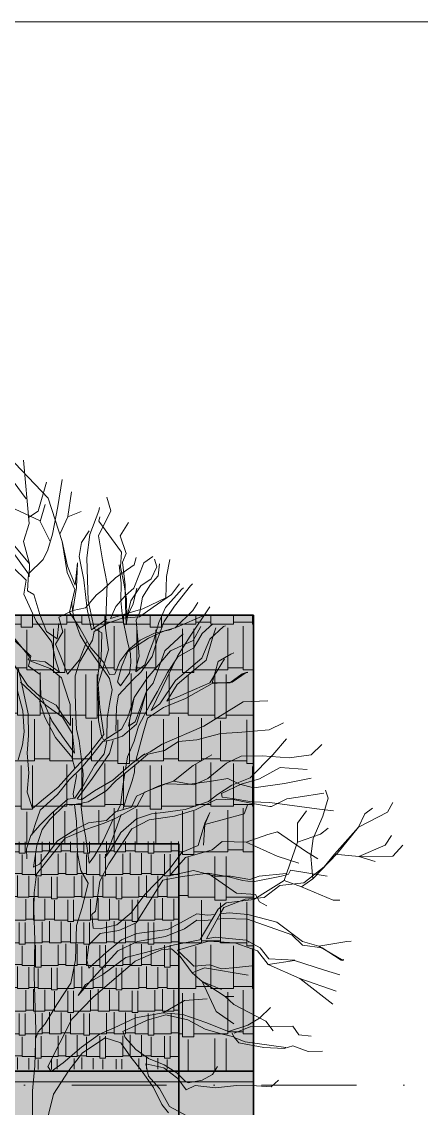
# Model space of a CAD drawing. Header units: millimetres. Extents: x -2481 to 45049, y -11067 to 11055.
# Drawn here: x 13361 to 13628, y 5189 to 5916 of the extents above; entities that cross this region are included whole.
import ezdxf

# ---------------------------------------------------------------- set-up
doc = ezdxf.new("R2010")
doc.units = ezdxf.units.MM
doc.linetypes.add('DASHDOT', pattern=[25.4, 12.7, -6.35, 0, -6.35])
for name, color, linetype, lineweight in [('A-ELEWACJA CIENKA', 11, 'Continuous', 13), ('A-osie', 7, 'DASHDOT', 5), ('A-p.widokowa', 6, 'Continuous', 15), ('A-RYS ELEWACJI', 30, 'Continuous', 35), ('B-materiały', 9, 'Continuous', 0)]:
    doc.layers.add(name, color=color, linetype=linetype, lineweight=lineweight)
doc.layers.add('bowe drewno', color=7, linetype='Continuous', true_color=0x51432a)

# ---------------------------------------------------------------- blocks, each defined once
blk = doc.blocks.new('A$C2EBD462E')
at = {"layer": 'B-materiały'}
for p, q in [((-80.3, 908.3), (-42.3, 948.3)), ((-62.3, 883.9), (-56.8, 944.5)), ((-89.6, 900.2), (-93.9, 926.1)), ((-70.8, 895.9), (-78.9, 923.4)), ((-59.5, 907.5), (-46.8, 924.5)), ((-136.5, 909.2), (-140.3, 896.1)), ((-99.1, 890.7), (-102.9, 914.4)), ((-93.8, 866.9), (-80.3, 908.3)), ((-140.3, 896.1), (-128.5, 872.2)), ((-129, 896.1), (-129.5, 899.2)), ((-120.2, 873.5), (-129, 896.1)), ((-99.1, 890.2), (-112.1, 895.4)), ((-84.5, 873.8), (-89.6, 900.2)), ((-72.8, 885.8), (-77.5, 902.3)), ((-72.8, 886.4), (-48.9, 897.7)), ((-61.6, 889.6), (-70.8, 895.9)), ((-149.2, 872.2), (-157.3, 885)), ((-150.5, 856.5), (-129, 886.1)), ((-129, 886.1), (-130, 890.2)), ((-91.9, 874.3), (-99.1, 890.2)), ((-82.1, 867.3), (-72.8, 885.8)), ((-56.8, 866.6), (-62.3, 883.9)), ((-117.4, 851.2), (-120.2, 873.5)), ((-112.2, 865.9), (-119.7, 876.9)), ((-80.2, 858.9), (-84.5, 873.8)), ((-154.9, 855.3), (-149.2, 872.2)), ((-128.5, 872.2), (-132.4, 849.2)), ((-110.2, 852.5), (-112.2, 865.9)), ((-93.8, 866.9), (-98.9, 843.3)), ((-98.6, 837.2), (-93.8, 866.9)), ((-62.5, 845.3), (-56.8, 866.6)), ((-172.1, 846.5), (-180.6, 852.5)), ((-151.4, 847), (-154.9, 855.3)), ((-149.6, 842.6), (-150.5, 856.5)), ((-114.6, 830.1), (-110.2, 852.5)), ((-75.5, 849.5), (-80.2, 858.9)), ((-62.5, 845.3), (-48.4, 862.4)), ((-61.7, 835.9), (-45.5, 858.5)), ((-196.9, 849.6), (-193.7, 833.2)), ((-185.7, 833.9), (-187, 845.3)), ((-182.3, 850), (-184.4, 842.5)), ((-184.4, 842.5), (-178.9, 831.2)), ((-162.5, 822.2), (-172.1, 846.5)), ((-162.8, 844.4), (-164.6, 851.4)), ((-144.9, 832.1), (-162.8, 844.4)), ((-154.2, 825.2), (-151.4, 847)), ((-153.1, 825.2), (-149.6, 842.6)), ((-148.5, 844.3), (-150.3, 826.9)), ((-132.4, 849.2), (-136.9, 826.2)), ((-118, 830), (-117.4, 851.2)), ((-106.4, 825.1), (-108.4, 846.3)), ((-108.4, 846.3), (-107.4, 822.9)), ((-98.9, 843.3), (-106.4, 825.1)), ((-61.7, 835.9), (-75.5, 849.5)), ((-62.2, 833.1), (-62.5, 845.3)), ((-193.7, 833.2), (-192.9, 812.9)), ((-178.2, 825.7), (-185.7, 833.9)), ((-132.3, 820.1), (-144.9, 832.1)), ((-106, 820.8), (-98.6, 837.2)), ((-60.8, 819.7), (-61.7, 835.9)), ((-47.5, 841.4), (-59.3, 829.8)), ((-216.7, 824.2), (-218.5, 826.3)), ((-201.2, 805), (-216.7, 824.2)), ((-209.8, 822.5), (-208.3, 821)), ((-198.4, 815.9), (-206.1, 826.2)), ((-178.9, 831.2), (-169.2, 824.2)), ((-170.7, 813.6), (-178.2, 825.7)), ((-169.2, 824.2), (-159.4, 810)), ((-165.3, 822.1), (-161.6, 807.1)), ((-154.5, 815.1), (-162.5, 822.2)), ((-155.5, 811.7), (-153.1, 825.2)), ((-154.3, 806.2), (-154.2, 825.2)), ((-150.3, 826.9), (-149.9, 810.2)), ((-136.9, 826.2), (-135.3, 783.7)), ((-118.6, 810.4), (-118, 830)), ((-117.9, 802.1), (-114.6, 830.1)), ((-107.4, 822.9), (-103.9, 800.7)), ((-59.3, 829.8), (-57.3, 816.4)), ((-208.3, 821), (-192.7, 803.5)), ((-181, 803.8), (-198.4, 815.9)), ((-192.9, 812.9), (-170.9, 802.4)), ((-168.1, 799.1), (-170.7, 813.6)), ((-155.6, 793.8), (-155.5, 811.7)), ((-145.3, 804.7), (-154.5, 815.1)), ((-126.6, 815.8), (-132.3, 820.1)), ((-116.2, 803.2), (-126.6, 815.8)), ((-101, 799.1), (-106, 820.8)), ((-72.5, 797), (-66.8, 816.2)), ((-57.3, 816.4), (-69, 790.4)), ((-66.8, 816.2), (-60.8, 819.7)), ((-216.3, 776.3), (-235, 804.2)), ((-218.9, 800.6), (-223.6, 808.3)), ((-201.8, 784.3), (-218.9, 800.6)), ((-191.3, 790.2), (-201.2, 805)), ((-192.7, 803.5), (-186.2, 789.2)), ((-167.9, 794.7), (-181, 803.8)), ((-170.9, 802.4), (-155.7, 797.8)), ((-161.6, 807.1), (-156.2, 795.5)), ((-159.4, 810), (-155.6, 793.8)), ((-154.9, 787.2), (-154.3, 806.2)), ((-149.9, 810.2), (-151.7, 794.5)), ((-140, 793.1), (-145.3, 804.7)), ((-124.6, 783.4), (-118.6, 810.4)), ((-121.8, 782.4), (-117.9, 802.1)), ((-103.9, 800.7), (-116.2, 803.2)), ((-102.9, 809.1), (-104.8, 794.6)), ((-90.8, 794.3), (-103.9, 800.7)), ((-201.8, 784.3), (-231.7, 796.9)), ((-184.7, 772.4), (-191.3, 790.2)), ((-164.5, 791.4), (-168.1, 799.1)), ((-151.2, 793.4), (-167.9, 794.7)), ((-166.3, 772.9), (-164.5, 791.4)), ((-156.2, 795.5), (-154.9, 787.2)), ((-151.7, 794.5), (-156.2, 770.9)), ((-155.7, 797.8), (-140, 793.1)), ((-137.6, 788.7), (-151.2, 793.4)), ((-136.6, 792.6), (-121.8, 782.4)), ((-104.8, 794.6), (-111.1, 777.1)), ((-110.7, 783.8), (-101, 799.1)), ((-94.4, 780.3), (-90.8, 794.3)), ((-69, 790.4), (-84.1, 770.5)), ((-78.8, 780.7), (-72.5, 797)), ((-250.1, 786.1), (-248.3, 785.5)), ((-248.3, 785.5), (-235.1, 773.3)), ((-237.9, 775.6), (-240.8, 784.1)), ((-238, 788), (-227.9, 778.6)), ((-226.5, 785.5), (-219.3, 772.2)), ((-191.6, 781.2), (-201.8, 784.3)), ((-198.4, 782.7), (-182.1, 779.2)), ((-176.4, 774.3), (-191.6, 781.2)), ((-186.2, 789.2), (-181.4, 772.5)), ((-135.3, 783.7), (-138.1, 763)), ((-124.6, 780.7), (-137.6, 788.7)), ((-131.8, 779.4), (-124.6, 783.4)), ((-122.7, 772.3), (-124.6, 780.7)), ((-121.4, 765.1), (-110.7, 783.8)), ((-87.4, 768.7), (-94.4, 780.3)), ((-90.7, 788.2), (-89.2, 773.7)), ((-89.2, 773.7), (-78.8, 780.7)), ((-231.7, 753.4), (-237.9, 775.6)), ((-235.1, 773.3), (-227.5, 755.1)), ((-227.9, 778.6), (-219.7, 764.9)), ((-219.3, 772.2), (-197.4, 762.2)), ((-204.2, 757), (-216.3, 776.3)), ((-191.9, 762.2), (-209.7, 778.5)), ((-179.8, 756.9), (-184.7, 772.4)), ((-182.1, 779.2), (-168.5, 772.3)), ((-181.4, 772.5), (-176.6, 759.8)), ((-156.5, 761.4), (-176.4, 774.3)), ((-168.5, 772.3), (-157.7, 763.6)), ((-167.6, 756.7), (-166.3, 772.9)), ((-156.2, 770.9), (-159.2, 759.7)), ((-131.2, 754.8), (-131.8, 779.4)), ((-115.9, 769.1), (-124, 757.2)), ((-110.4, 751.4), (-122.7, 772.3)), ((-117.1, 770.8), (-110.5, 753.6)), ((-111.1, 777.1), (-115.9, 769.1)), ((-84.1, 770.5), (-87.1, 754.8)), ((-63.7, 757), (-47.8, 772.5)), ((-62.5, 756.5), (-47.4, 775.3)), ((-255.3, 758.9), (-257.9, 760.1)), ((-242.9, 752), (-255.3, 758.9)), ((-219.7, 764.9), (-204.4, 756.3)), ((-197.4, 762.2), (-175.1, 735.9)), ((-180.9, 731.2), (-191.9, 762.2)), ((-176.6, 759.8), (-172.9, 748.7)), ((-159.2, 759.7), (-159.6, 750.7)), ((-157.7, 763.6), (-149, 752.1)), ((-150.6, 747), (-156.5, 761.4)), ((-138.1, 763), (-128.3, 730.3)), ((-133.3, 751.4), (-121.4, 765.1)), ((-92.7, 756.3), (-87.4, 768.7)), ((-249.1, 754.6), (-235.1, 731.5)), ((-237.3, 731.5), (-242.9, 752)), ((-219.2, 743.1), (-231.7, 753.4)), ((-227.5, 755.1), (-202.2, 733.7)), ((-204.4, 756.3), (-194.5, 741.5)), ((-178.9, 705.2), (-204.2, 757)), ((-169.4, 742.1), (-179.8, 756.9)), ((-172.9, 748.7), (-164.4, 742.2)), ((-164.5, 746.7), (-167.6, 756.7)), ((-159.6, 750.7), (-158.2, 740.7)), ((-149, 752.1), (-144.2, 739.9)), ((-139.2, 739.5), (-133.3, 751.4)), ((-124, 757.2), (-133.7, 743.6)), ((-128.7, 743.7), (-131.2, 754.8)), ((-110.5, 753.6), (-99, 740)), ((-106.2, 738.1), (-110.4, 751.4)), ((-99, 740), (-92.7, 756.3)), ((-87.1, 754.8), (-91.2, 741.8)), ((-91.2, 741.8), (-77.5, 751.7)), ((-63, 752.6), (-82.4, 745.4)), ((-77.5, 751.7), (-61.3, 753.7)), ((-61.7, 747.6), (-63.7, 757)), ((-61.3, 753.7), (-62.5, 756.5)), ((-60.7, 729.2), (-47.3, 749.6)), ((-270, 741.3), (-271.3, 741.3)), ((-271, 741.8), (-266, 740.2)), ((-256.3, 732.1), (-270, 741.3)), ((-266, 740.2), (-254.1, 731.6)), ((-203.8, 730.1), (-219.2, 743.1)), ((-194.5, 741.5), (-185.1, 723.3)), ((-161.4, 734.5), (-169.4, 742.1)), ((-164.4, 742.2), (-164.5, 746.7)), ((-158.2, 740.7), (-149.5, 728.6)), ((-146.8, 732.6), (-150.6, 747)), ((-144.2, 739.9), (-139.2, 739.5)), ((-133.7, 743.6), (-139.1, 735.6)), ((-127.2, 729.2), (-128.7, 743.7)), ((-106.3, 721.9), (-106.2, 738.1)), ((-82.4, 745.4), (-93.3, 736.2)), ((-73.3, 719.4), (-72.7, 739.5)), ((-72.7, 739.5), (-61.7, 747.6)), ((-56.2, 725.9), (-51.6, 745.6)), ((-237.3, 730.9), (-256.3, 732.1)), ((-254.1, 731.6), (-237.3, 731.5)), ((-211.8, 716.5), (-237.3, 730.9)), ((-235.1, 731.5), (-220.4, 725.2)), ((-193.9, 714.1), (-203.8, 730.1)), ((-202.2, 733.7), (-187.2, 711.5)), ((-174.5, 723.5), (-180.9, 731.2)), ((-175.1, 735.9), (-162.8, 717.4)), ((-147.6, 719.7), (-161.4, 734.5)), ((-149.5, 728.6), (-146.8, 732.6)), ((-139.1, 735.6), (-141.6, 724.9)), ((-128.3, 730.3), (-130, 707.9)), ((-128.5, 712.4), (-127.2, 729.2)), ((-95.9, 728.3), (-101.6, 710.8)), ((-93.3, 736.2), (-95.9, 728.3)), ((-72.2, 718.8), (-60.7, 729.2)), ((-54.1, 732.1), (-68.3, 718.9)), ((-220.4, 725.2), (-204.6, 718.3)), ((-204.6, 718.3), (-193.9, 714.1)), ((-185.1, 723.3), (-178.1, 711.2)), ((-174.5, 723.5), (-163.8, 694.1)), ((-169.7, 706.9), (-174.5, 723.5)), ((-162.8, 717.4), (-156.6, 698.8)), ((-157.3, 690.1), (-162.8, 717.4)), ((-145.7, 708.6), (-147.6, 719.7)), ((-141.6, 724.9), (-139, 711)), ((-106.9, 699.5), (-106.3, 721.9)), ((-88.2, 710.1), (-72.2, 718.8)), ((-83.9, 695.1), (-73.3, 719.4)), ((-68.3, 718.9), (-78.1, 710.3)), ((-61.2, 701.8), (-56.2, 725.9)), ((-51.1, 723.8), (-56.2, 704.7)), ((-290.5, 714.3), (-266.9, 713.4)), ((-266.9, 713.4), (-229.5, 690.1)), ((-190.9, 708), (-211.8, 716.5)), ((-175.6, 697.8), (-190.9, 708)), ((-187.2, 711.5), (-178.9, 705.2)), ((-178.1, 711.2), (-167, 690.2)), ((-164.8, 691.9), (-169.7, 706.9)), ((-145.1, 685.2), (-145.7, 708.6)), ((-139, 711), (-137, 697.7)), ((-130, 707.9), (-133.8, 682.1)), ((-128.6, 695.6), (-128.5, 712.4)), ((-101.6, 710.8), (-101.7, 690.7)), ((-95.2, 699.3), (-88.2, 710.1)), ((-78.1, 710.3), (-94, 698.7)), ((-72.1, 714.4), (-77.3, 698.6)), ((-171.3, 683.4), (-175.6, 697.8)), ((-156.6, 698.8), (-150.7, 687.3)), ((-137, 697.7), (-136.5, 678.4)), ((-107.7, 687.2), (-106.9, 699.5)), ((-94, 698.7), (-103.7, 682.9)), ((-101.7, 690.7), (-95.2, 699.3)), ((-77.3, 698.6), (-87.4, 679.4)), ((-61.6, 681.3), (-61.2, 701.8)), ((-56.2, 704.7), (-57.4, 684.6)), ((-292, 686.5), (-305.5, 693.2)), ((-261.8, 683.9), (-292, 686.5)), ((-229.5, 690.1), (-189.5, 672.9)), ((-167, 690.2), (-162.7, 675.8)), ((-151.7, 680.5), (-164.8, 691.9)), ((-163.8, 694.1), (-157.3, 690.1)), ((-150.7, 687.3), (-144.5, 683.5)), ((-131.6, 681), (-128.6, 695.6)), ((-110.2, 676), (-107.7, 687.2)), ((-94.1, 680.3), (-83.9, 695.1)), ((-308.3, 677.9), (-295.2, 662.7)), ((-245.6, 683.2), (-261.8, 683.9)), ((-222.5, 677.1), (-245.6, 683.2)), ((-205.2, 675.3), (-222.5, 677.1)), ((-164.3, 657.3), (-171.3, 683.4)), ((-162.7, 675.8), (-156.2, 660.9)), ((-141, 676.9), (-151.7, 680.5)), ((-144.5, 683.5), (-133.7, 676.5)), ((-139, 664.1), (-142.6, 676.4)), ((-132.6, 675.4), (-141, 676.9)), ((-136.4, 676.1), (-133.9, 663.7)), ((-133.8, 682.1), (-119.4, 663.5)), ((-133.7, 676.5), (-131.6, 681)), ((-112.5, 655.8), (-110.2, 676)), ((-103.7, 682.9), (-105.5, 664.4)), ((-105.5, 664.4), (-94.1, 680.3)), ((-87.4, 679.4), (-103.1, 660.5)), ((-60.5, 664.2), (-61.6, 681.3)), ((-57.4, 684.6), (-55.9, 672.3)), ((-342.1, 672.7), (-331.9, 662.7)), ((-191.6, 666.7), (-205.2, 675.3)), ((-175.8, 663.2), (-191.6, 666.7)), ((-189.5, 672.9), (-178.1, 665.4)), ((-178.1, 665.4), (-169.1, 661.1)), ((-123.3, 663.4), (-132.6, 675.4)), ((-55.9, 672.3), (-51.7, 657.9)), ((-331.9, 662.7), (-311, 659.7)), ((-311, 659.7), (-285, 661.6)), ((-295.2, 662.7), (-273.6, 640.6)), ((-285, 661.6), (-265.2, 661.5)), ((-265.2, 661.5), (-251, 654.6)), ((-237.1, 662.7), (-219.3, 652.6)), ((-162.7, 652.3), (-175.8, 663.2)), ((-169.1, 661.1), (-173, 663.8)), ((-173, 663.8), (-160, 654.1)), ((-156.2, 660.9), (-154.4, 649.1)), ((-122.7, 640.5), (-139, 664.1)), ((-133.9, 663.7), (-124.7, 652.2)), ((-112.4, 650.2), (-123.3, 663.4)), ((-119.4, 663.5), (-106.2, 649.8)), ((-103.1, 660.5), (-105.9, 649.7)), ((-62, 645.4), (-60.5, 664.2)), ((-302.3, 650.5), (-328.1, 648.6)), ((-282.5, 639.8), (-302.3, 650.5)), ((-251, 654.6), (-233.3, 639.9)), ((-219.3, 652.6), (-200.3, 637.4)), ((-163.1, 646.2), (-163.3, 653.4)), ((-160.7, 637.9), (-163.1, 646.2)), ((-145.6, 638.2), (-162.7, 652.3)), ((-160, 654.1), (-142.2, 638.3)), ((-153.8, 645), (-152.2, 634.7)), ((-124.7, 652.2), (-114.8, 634.5)), ((-113.9, 644.1), (-113.2, 650.3)), ((-100.4, 638.8), (-112.4, 650.2)), ((-107, 645.2), (-107.7, 642.5)), ((-106.2, 649.8), (-90.1, 631.8)), ((-60.4, 627), (-62, 645.4)), ((-306.5, 635.3), (-331.9, 640.4)), ((-277.2, 631), (-306.5, 635.3)), ((-265.1, 634.7), (-282.5, 639.8)), ((-263.4, 634.7), (-277.2, 631)), ((-273.6, 640.6), (-256.1, 633.8)), ((-246.4, 625.7), (-265.1, 634.7)), ((-252.3, 640), (-263.4, 634.7)), ((-236.6, 637.6), (-252.3, 640)), ((-213.6, 634.3), (-236.6, 637.6)), ((-233.3, 639.9), (-219.8, 634.1)), ((-219.8, 634.1), (-200.3, 637.4)), ((-193, 634.8), (-213.6, 634.3)), ((-200.3, 637.4), (-185.7, 632.8)), ((-172.7, 626.9), (-193, 634.8)), ((-155.8, 622.9), (-160.7, 637.9)), ((-152.2, 634.7), (-149.5, 614.7)), ((-135.8, 628.4), (-145.6, 638.2)), ((-142.2, 638.3), (-124.7, 628.1)), ((-108.3, 620.7), (-122.7, 640.5)), ((-114.8, 634.5), (-106.1, 621.3)), ((-113.2, 632.1), (-113.9, 644.1)), ((-107.7, 642.5), (-104.5, 625.3)), ((-89.4, 624.6), (-100.4, 638.8)), ((-345.8, 628.9), (-348.3, 621.1)), ((-319.5, 622.1), (-344.2, 626)), ((-256.1, 633.8), (-242.5, 624.6)), ((-246.9, 622.3), (-246.4, 625.7)), ((-242.5, 624.6), (-233.9, 618.1)), ((-185.7, 632.8), (-164.8, 623.2)), ((-165.1, 613.2), (-172.7, 626.9)), ((-118.8, 617.7), (-135.8, 628.4)), ((-124.7, 628.1), (-112.2, 619.5)), ((-112.4, 619.7), (-113.2, 632.1)), ((-104.5, 625.3), (-105, 621.2)), ((-90.1, 631.8), (-75.9, 620.4)), ((-72.8, 609.9), (-89.4, 624.6)), ((-65.6, 611.2), (-60.4, 627)), ((-410.2, 617), (-405.2, 607.8)), ((-348.3, 621.1), (-343.3, 604)), ((-337.4, 610.9), (-292.5, 617.2)), ((-308.8, 620.7), (-319.5, 622.1)), ((-294.1, 613.3), (-308.8, 620.7)), ((-292.4, 613.3), (-294.1, 613.3)), ((-292.5, 617.2), (-275.2, 617.7)), ((-275.8, 616), (-292.4, 613.3)), ((-259.1, 619.7), (-275.8, 616)), ((-275.2, 617.7), (-256.3, 620.9)), ((-267.9, 606.3), (-271.4, 615.5)), ((-241.8, 620.2), (-259.1, 619.7)), ((-256.3, 620.9), (-246.9, 622.3)), ((-221.4, 610.1), (-241.8, 620.2)), ((-233.9, 618.1), (-211.4, 610.3)), ((-164.8, 623.2), (-160, 612.7)), ((-151.8, 610.2), (-155.8, 622.9)), ((-149.5, 614.7), (-146.4, 608.6)), ((-102.5, 614.7), (-118.8, 617.7)), ((-112.2, 619.5), (-108.3, 620.7)), ((-112, 612.8), (-112.2, 616.5)), ((-105.7, 615.3), (-107.7, 599)), ((-106.1, 621.3), (-99.3, 620.4)), ((-97, 615.4), (-102.5, 614.7)), ((-99.3, 620.4), (-83.9, 606.8)), ((-82.1, 600.7), (-97, 615.4)), ((-75.9, 620.4), (-65.6, 611.2)), ((-405.2, 607.8), (-377.4, 593.4)), ((-383.4, 606.4), (-390.7, 611.8)), ((-377.4, 593.4), (-383.4, 606.4)), ((-353.4, 609), (-337.4, 610.9)), ((-343.3, 604), (-333.9, 582.6)), ((-327.5, 609.1), (-318.9, 597.2)), ((-230.3, 596), (-267.9, 606.3)), ((-230.3, 596), (-235.1, 607.6)), ((-235.1, 607.6), (-230.3, 597.3)), ((-201.2, 603.9), (-221.4, 610.1)), ((-211.4, 610.3), (-190.6, 607.5)), ((-177, 600.6), (-201.2, 603.9)), ((-190.6, 607.5), (-179.4, 606.1)), ((-179.4, 606.1), (-164.8, 601.4)), ((-145.8, 602.5), (-165.1, 613.2)), ((-160, 612.7), (-144.8, 608.1)), ((-144.9, 590.2), (-150.4, 605.7)), ((-144.8, 608.1), (-136.3, 599.9)), ((-113.8, 596.6), (-112, 612.8)), ((-83.9, 606.8), (-72.5, 595.4)), ((-68, 596), (-72.8, 609.9)), ((-354.2, 567.6), (-377.4, 593.4)), ((-377.4, 593.4), (-356.8, 568.4)), ((-341, 586.9), (-348.4, 592.6)), ((-318.9, 597.2), (-318.9, 579)), ((-230.3, 597.3), (-223.9, 575.9)), ((-229, 576.2), (-230.3, 596)), ((-160.6, 592), (-177, 600.6)), ((-164.8, 601.4), (-149.9, 588.4)), ((-133.9, 597.2), (-145.8, 602.5)), ((-142.7, 601.1), (-140.6, 597)), ((-140.6, 597), (-133, 580.5)), ((-136.3, 599.9), (-118.9, 597.6)), ((-115.4, 590.9), (-133.9, 597.2)), ((-118.9, 597.6), (-107, 591.7)), ((-116.3, 585.3), (-113.8, 596.6)), ((-107.7, 599), (-108.6, 568.2)), ((-74.6, 591.4), (-82.1, 600.7)), ((-72.5, 595.4), (-63.8, 585.5)), ((-64.8, 585.7), (-68, 596)), ((-402.9, 576.3), (-409, 585.5)), ((-318.9, 579), (-341, 586.9)), ((-333.9, 582.6), (-331.8, 565.9)), ((-299.7, 589.1), (-326.6, 570.6)), ((-290.7, 586.6), (-299.7, 589.1)), ((-269.8, 579.3), (-290.7, 586.6)), ((-149, 574.5), (-160.6, 592)), ((-149.9, 588.4), (-140.6, 572.4)), ((-139, 574.7), (-144.9, 590.2)), ((-119.6, 559), (-116.3, 585.3)), ((-96.7, 583), (-115.4, 590.9)), ((-107, 591.7), (-89.4, 580.4)), ((-69.3, 548.6), (-96.7, 583)), ((-69.7, 575.9), (-74.6, 591.4)), ((-63.8, 585.5), (-59.6, 572.8)), ((-410.2, 565.7), (-419.7, 576.3)), ((-377.6, 565.3), (-402.9, 576.3)), ((-318.9, 579), (-306.1, 542.5)), ((-269.8, 579.3), (-299.5, 565.6)), ((-246.9, 579.8), (-269.8, 579.3)), ((-237.2, 571.7), (-246.9, 579.8)), ((-211.9, 564.5), (-237.2, 571.7)), ((-223.9, 575.9), (-208.7, 569.6)), ((-138.6, 558.5), (-149, 574.5)), ((-140.6, 572.4), (-134.8, 564.2)), ((-134.8, 564.2), (-139, 574.7)), ((-133, 580.5), (-124.8, 566.1)), ((-89.4, 580.4), (-81.3, 570)), ((-66.4, 555.3), (-69.7, 575.9)), ((-59.6, 572.8), (-59.9, 563.3)), ((-377.6, 565.3), (-410.2, 565.7)), ((-393.2, 560.6), (-377.6, 565.3)), ((-354.2, 567.6), (-377.6, 565.3)), ((-356.8, 568.4), (-333.5, 544.1)), ((-344.4, 555.5), (-354.2, 567.6)), ((-326.6, 570.6), (-338.4, 563.2)), ((-331.8, 565.9), (-333.5, 544.1)), ((-299.5, 565.6), (-320.1, 559.1)), ((-196.4, 547), (-211.9, 564.5)), ((-208.7, 569.6), (-196, 552.6)), ((-124.8, 566.1), (-119.6, 559)), ((-108.6, 568.2), (-111.6, 551.9)), ((-81.3, 570), (-72.1, 558)), ((-312.2, 552.5), (-347.2, 546.6)), ((-325, 540.4), (-344.4, 555.5)), ((-310.4, 548.6), (-312.2, 552.5)), ((-240.5, 546.5), (-219.4, 552)), ((-219.4, 552), (-204.8, 549)), ((-196, 552.6), (-183.9, 540.1)), ((-129.8, 542), (-138.6, 558.5)), ((-111.6, 551.9), (-118.6, 540)), ((-72.1, 558), (-66.4, 555.3)), ((-333.5, 544.1), (-322.7, 536.5)), ((-322.7, 536.5), (-306.1, 542.5)), ((-303.6, 546.6), (-310.4, 548.6)), ((-308.2, 549.2), (-282.4, 546.5)), ((-306.1, 542.5), (-290.8, 532.9)), ((-276.1, 541.1), (-303.6, 546.6)), ((-282.4, 546.5), (-273.4, 543.4)), ((-266.7, 542.5), (-276.1, 541.1)), ((-273.4, 543.4), (-255, 546.7)), ((-251.7, 546.2), (-266.7, 542.5)), ((-233.3, 549.4), (-260.6, 530.3)), ((-255, 546.7), (-240.5, 546.5)), ((-233.3, 549.4), (-251.7, 546.2)), ((-208.6, 546.2), (-233.3, 549.4)), ((-190.1, 542.7), (-208.6, 546.2)), ((-204.8, 549), (-196.4, 547)), ((-180.2, 526.8), (-190.1, 542.7)), ((-125.7, 513), (-129.8, 542)), ((-67.2, 530.8), (-69.3, 548.6)), ((-322.7, 536.5), (-353, 523.7)), ((-302.1, 537.6), (-325, 540.4)), ((-287.2, 526.2), (-302.1, 537.6)), ((-290.8, 532.9), (-277.1, 524.3)), ((-260.6, 530.3), (-278.7, 529)), ((-183.9, 540.1), (-173, 529.2)), ((-118.6, 540), (-112.9, 516.7)), ((-66.8, 514.3), (-67.2, 530.8)), ((-353, 523.7), (-359.5, 523.7)), ((-282.5, 522.2), (-289.7, 518.4)), ((-268.8, 524.5), (-287.2, 526.2)), ((-278.7, 529), (-282.5, 522.2)), ((-277.1, 524.3), (-250.8, 521)), ((-248.5, 516.6), (-268.8, 524.5)), ((-250.8, 521), (-243.2, 515)), ((-164.5, 502), (-180.2, 526.8)), ((-173, 529.2), (-159.7, 511.6)), ((-299.2, 502.5), (-271.4, 509.9)), ((-271.4, 509.9), (-253.6, 511.5)), ((-253.6, 511.5), (-245.1, 510.6)), ((-245.1, 510.6), (-248.5, 516.6)), ((-231.9, 486.8), (-245.1, 510.6)), ((-243.2, 515), (-225.9, 485.9)), ((-240.2, 510), (-232.9, 509.2)), ((-232.9, 509.2), (-222.8, 510.6)), ((-222.8, 510.6), (-207, 502.1)), ((-159.7, 511.6), (-146, 500.2)), ((-122.3, 509.8), (-125.7, 513)), ((-123.6, 496.9), (-122.3, 509.8)), ((-112.9, 516.7), (-107.5, 499.5)), ((-67.6, 485), (-66.8, 514.3)), ((-323.8, 484.1), (-299.2, 502.5)), ((-271, 505.5), (-313.4, 490.5)), ((-248.4, 506.1), (-271, 505.5)), ((-242.3, 505.5), (-248.4, 506.1)), ((-229.9, 504.3), (-237.1, 505)), ((-222.7, 504.5), (-229.9, 504.3)), ((-210.8, 496.4), (-222.7, 504.5)), ((-207, 502.1), (-194.5, 495.7)), ((-148.1, 494.6), (-164.5, 502)), ((-146, 500.2), (-130.3, 496.2)), ((-107.5, 499.5), (-106.7, 466.6)), ((-313.4, 490.5), (-323.8, 480.7)), ((-192.7, 489), (-210.8, 496.4)), ((-194.5, 495.7), (-165.4, 491.9)), ((-165.8, 484.1), (-192.7, 489)), ((-165.4, 491.9), (-150.7, 485.6)), ((-130.2, 491.7), (-148.1, 494.6)), ((-130.3, 496.2), (-123.6, 496.9)), ((-119.3, 480.8), (-130.2, 491.7)), ((-370.4, 484.4), (-366.2, 484.2)), ((-366.2, 484.2), (-339.4, 479.8)), ((-362.5, 465.8), (-339.4, 479.8)), ((-323.8, 480.7), (-342.7, 478)), ((-339.4, 479.8), (-323.8, 484.1)), ((-283.1, 478.1), (-291.4, 467.4)), ((-269.8, 485.3), (-283.1, 478.1)), ((-259, 482.9), (-280.6, 475.1)), ((-272, 483.5), (-271.9, 483.4)), ((-269.8, 485.3), (-240.2, 488.4)), ((-233.9, 484.6), (-259, 482.9)), ((-240.2, 488.4), (-231.9, 486.8)), ((-204.1, 475.9), (-233.9, 484.6)), ((-225.6, 485.6), (-201.4, 481)), ((-201.4, 481), (-172.2, 473.3)), ((-147.1, 475.1), (-165.8, 484.1)), ((-150.7, 485.6), (-135.9, 473.7)), ((-117.3, 466.3), (-119.3, 480.8)), ((-67.2, 451.4), (-67.6, 485)), ((-342.7, 478), (-360.8, 466.4)), ((-280.6, 475.1), (-290.9, 462)), ((-219.9, 460.4), (-204.1, 475.9)), ((-206.7, 469.7), (-218.1, 454.3)), ((-198.5, 477.1), (-206.7, 469.7)), ((-188.5, 476.3), (-198.5, 477.1)), ((-163.6, 465.2), (-188.5, 476.3)), ((-172.2, 473.3), (-154.8, 468.7)), ((-154.8, 468.7), (-132.6, 452.5)), ((-124.1, 450), (-147.1, 475.1)), ((-135.9, 473.7), (-119.3, 458.5)), ((-360.8, 466.4), (-363.2, 466.8)), ((-360.8, 466.4), (-363, 466.1)), ((-316.1, 465.8), (-344.9, 456.7)), ((-290.9, 462), (-321.3, 448.7)), ((-291.4, 467.4), (-316.5, 466.3)), ((-290.9, 462), (-316.1, 465.8)), ((-275.2, 460.7), (-260.6, 459.3)), ((-229.9, 459), (-271.6, 451.8)), ((-260.6, 459.3), (-246.1, 457.9)), ((-246.1, 457.9), (-235, 461.7)), ((-235, 461.7), (-219.9, 460.4)), ((-218.1, 454.3), (-229.9, 459)), ((-152.2, 455.4), (-163.6, 465.2)), ((-119.3, 458.5), (-117.3, 466.3)), ((-106.7, 466.6), (-102.2, 444.4)), ((-344.9, 456.7), (-359.6, 452.2)), ((-321.3, 448.7), (-355.8, 436.7)), ((-321.3, 448.7), (-352.7, 424.1)), ((-218.1, 454.3), (-227.8, 446)), ((-123.6, 431), (-152.2, 455.4)), ((-132.6, 452.5), (-116.1, 442.9)), ((-109.2, 432.4), (-124.1, 450)), ((-68.7, 399.4), (-67.2, 451.4)), ((-227.8, 446), (-249.6, 431.6)), ((-227.8, 446), (-246.1, 438.1)), ((-241.1, 417.3), (-227.8, 446)), ((-116.1, 442.9), (-109.2, 432.4)), ((-102.2, 444.4), (-88.8, 424)), ((-249.6, 431.6), (-258.1, 423.8)), ((-249.6, 431.6), (-258.1, 431.6)), ((-232.6, 429.2), (-210.7, 427.8)), ((-210.7, 427.8), (-190.3, 415.9)), ((-103, 409.7), (-123.6, 431)), ((-293.2, 421.1), (-282.5, 410.8)), ((-258.1, 423.8), (-288.5, 408)), ((-258.1, 405.3), (-241.1, 417.3)), ((-209.3, 414.3), (-190.3, 415.9)), ((-190.3, 415.9), (-163.9, 411)), ((-88.8, 424), (-77.7, 405.3)), ((-288.5, 408), (-295.7, 398.8)), ((-282.5, 410.8), (-271.4, 404)), ((-253, 398.1), (-231.4, 406.5)), ((-231.4, 406.5), (-209.3, 414.3)), ((-214.2, 409.1), (-230.7, 400.4)), ((-193, 414.1), (-214.2, 409.1)), ((-175, 409), (-193, 414.1)), ((-151.9, 397.9), (-175, 409)), ((-163.9, 411), (-143.6, 401.4)), ((-80.1, 364.5), (-103, 409.7)), ((-320.1, 395), (-332.1, 393.7)), ((-314.6, 403.3), (-320.1, 395)), ((-273.8, 402.6), (-314.6, 403.3)), ((-258.5, 396.3), (-273.8, 402.6)), ((-271.4, 404), (-253, 398.1)), ((-258.4, 392.4), (-256.3, 396.4)), ((-247.3, 395.5), (-257.9, 393)), ((-230.7, 400.4), (-247.3, 395.5)), ((-154, 392.2), (-151.9, 397.9)), ((-143.6, 401.4), (-129.5, 395.6)), ((-129.5, 395.6), (-112.4, 383.2)), ((-77.7, 405.3), (-70.9, 397.7)), ((-70.9, 397.7), (-68.5, 391.6)), ((-67.8, 365.3), (-68.7, 399.4)), ((-307.9, 382.8), (-268.9, 388.2)), ((-262.8, 387.3), (-286.7, 382.8)), ((-268.9, 388.2), (-258.4, 392.4)), ((-257.9, 393), (-262.8, 387.3)), ((-164.3, 380.8), (-154, 392.2)), ((-149.9, 387.3), (-159.6, 373.6)), ((-135, 392.1), (-149.9, 387.3)), ((-113.4, 377.6), (-135, 392.1)), ((-329, 378.9), (-343, 379.1)), ((-314.6, 384.3), (-329, 378.9)), ((-306.2, 381.7), (-314.6, 384.3)), ((-286.7, 382.8), (-306.2, 381.7)), ((-176.4, 372.1), (-164.3, 380.8)), ((-100.1, 360.6), (-113.4, 377.6)), ((-112.4, 383.2), (-94.7, 368)), ((-242.3, 364.7), (-237.6, 356.8)), ((-203.4, 358.6), (-191.3, 366.1)), ((-191.3, 366.1), (-176.4, 372.1)), ((-174, 367.1), (-191.2, 363.4)), ((-176.5, 355.3), (-174, 367.1)), ((-159.6, 373.6), (-169.4, 361.1)), ((-94.7, 368), (-83.3, 359.9)), ((-83.3, 359.9), (-80.1, 364.5)), ((-65.5, 341.4), (-67.8, 365.3)), ((-237.6, 356.8), (-227.8, 351.6)), ((-211.6, 350.6), (-203.4, 358.6)), ((-191.2, 363.4), (-204.4, 353)), ((-186.8, 343.4), (-176.5, 355.3)), ((-169.4, 361.1), (-181.3, 344.6)), ((-85.6, 338.1), (-100.1, 360.6)), ((-293.6, 345.2), (-300.8, 351.6)), ((-279.6, 346.1), (-293.6, 345.2)), ((-260.6, 346.5), (-279.6, 346.1)), ((-240.5, 344.2), (-260.6, 346.5)), ((-221, 346.4), (-240.5, 344.2)), ((-227.8, 351.6), (-214.5, 348.9)), ((-212.5, 342.2), (-221, 346.4)), ((-214.5, 348.9), (-211.6, 350.6)), ((-204.4, 353), (-212.5, 342.2)), ((-196.4, 326.4), (-186.8, 343.4)), ((-181.3, 344.6), (-189.2, 328.2)), ((-72.5, 285.3), (-85.6, 338.1)), ((-65.4, 315.7), (-65.5, 341.4)), ((-213.2, 317.5), (-196.4, 326.4)), ((-189.2, 328.2), (-195.7, 320.2))]:
    blk.add_line(p, q, dxfattribs=at)

msp = doc.modelspace()

# ---------------------------------------------------------------- hatches: boundary and pattern name
at = {"layer": 'A-ELEWACJA CIENKA', "true_color": 0xffffff}
h = msp.add_hatch(color=7, dxfattribs=at)
h.dxf.hatch_style = 1
h.paths.add_polyline_path([(12554.91, 5518.67), (13515.62, 5518.67), (13515.62, 5183.62), (13460.26, 5183.62), (13460.26, 4912.76), (13450.26, 4912.76), (13450.26, 4867.76), (12620.26, 4867.76), (12620.26, 4912.76), (12610.26, 4912.76), (12610.26, 5183.62), (12554.91, 5183.62)])
at = {"layer": 'A-ELEWACJA CIENKA'}
h = msp.add_hatch(dxfattribs=at)
h.set_pattern_fill('AR-RSHKE', color=256, scale=0.1)
h.set_pattern_definition([(0, (7118.11, -2320.74), (64.77, 30.48), [15.24, -12.7, 17.78, -7.62, 22.86, -10.16]), (0, (7133.35, -2319.47), (64.77, 30.48), [12.7, -48.26, 10.16, -15.24]), (0, (7163.83, -2322.644), (64.77, 30.48), [7.62, -78.74]), (90, (7118.11, -2320.74), (-21.59, 30.48), [29.21, -92.71]), (90, (7133.35, -2320.74), (-21.59, 30.48), [28.575, -93.345]), (90, (7146.05, -2320.74), (-21.59, 30.48), [26.67, -95.25]), (90, (7163.83, -2322.644), (-21.59, 30.48), [29.21, -92.71]), (90, (7171.45, -2322.644), (-21.59, 30.48), [29.21, -92.71]), (90, (7194.31, -2320.74), (-21.59, 30.48), [27.94, -93.98])])
h.paths.add_polyline_path([(12906.91, 5365.67), (13465.61, 5365.67), (13465.62, 5213.32), (13515.62, 5213.32), (13515.62, 5518.67), (12943.29, 5518.67), (12943.29, 5401.67), (12903.26, 5401.67), (12903.26, 5518.67), (12554.91, 5518.67), (12554.91, 5213.32), (12906.91, 5213.32)])
h = msp.add_hatch(dxfattribs=at)
h.set_pattern_fill('AR-RSHKE', color=256, scale=0.05)
h.set_pattern_definition([(0, (7118.111, -2320.74), (32.385, 15.24), [7.62, -6.35, 8.89, -3.81, 11.43, -5.08]), (0, (7125.731, -2320.104), (32.385, 15.24), [6.35, -24.13, 5.08, -7.62]), (0, (7140.971, -2321.692), (32.385, 15.24), [3.81, -39.37]), (90, (7118.111, -2320.74), (-10.795, 15.24), [14.605, -46.355]), (90, (7125.731, -2320.74), (-10.795, 15.24), [14.2875, -46.6725]), (90, (7132.081, -2320.74), (-10.795, 15.24), [13.335, -47.625]), (90, (7140.971, -2321.692), (-10.795, 15.24), [14.605, -46.355]), (90, (7144.781, -2321.692), (-10.795, 15.24), [14.605, -46.355]), (90, (7156.211, -2320.74), (-10.795, 15.24), [13.97, -46.99])])
h.paths.add_polyline_path([(13465.62, 5367.17), (12906.91, 5365.67), (12906.91, 5213.32), (13465.62, 5214.81)])
at = {"layer": 'bowe drewno', "transparency": 33554636}
h = msp.add_hatch(color=256, dxfattribs=at)
h.dxf.hatch_style = 1
h.paths.add_polyline_path([(13515.74, 5518.67), (12943.41, 5518.67), (12943.41, 5401.67), (12903.38, 5401.67), (12903.38, 5518.67), (12555.03, 5518.67), (12555.03, 5213.31), (12859.91, 5213.31), (12859.91, 5365.67), (13515.74, 5365.67)])
h = msp.add_hatch(color=256, dxfattribs=at)
h.dxf.hatch_style = 1
h.paths.add_polyline_path([(13515.62, 5365.67), (12859.91, 5365.67), (12859.91, 5213.32), (13515.62, 5213.32)])
h = msp.add_hatch(color=256, dxfattribs=at)
h.dxf.hatch_style = 1
h.paths.add_polyline_path([(13515.62, 5206.24), (12915.26, 5206.24), (12915.26, 5183.67), (13515.62, 5183.67)])
h.paths.add_polyline_path([(13515.62, 5213.32), (12915.26, 5213.32), (12915.26, 5206.24), (13515.62, 5206.24)])

# ---------------------------------------------------------------- linework, layer by layer
at = {"layer": 'A-ELEWACJA CIENKA'}
for q in [(13515.62, 5206.24), (13475.49, 5206.24)]:
    msp.add_line((12915.26, 5206.24), q, dxfattribs=at)
at = {"layer": 'A-osie', "color": 251, "ltscale": 5}
msp.add_line((13838.83, 5204.06), (12158.47, 5204.06), dxfattribs=at)
at = {"layer": 'A-p.widokowa', "color": 251, "ltscale": 5}
msp.add_lwpolyline([(11985.26, 4431.05), (14085.26, 4431.05), (14085.26, 5916.05), (11985.26, 5916.05)], close=True, dxfattribs=at)
at = {"layer": 'A-RYS ELEWACJI'}
for p, q in [((13515.62, 5518.67), (12943.29, 5518.67)), ((13515.62, 5183.62), (13515.62, 5518.67)), ((12906.91, 5365.62), (13465.62, 5365.67)), ((13465.62, 5183.67), (13465.62, 5365.67)), ((12859.91, 5213.32), (13515.62, 5213.32))]:
    msp.add_line(p, q, dxfattribs=at)
at = {"layer": 'A-RYS ELEWACJI', "ltscale": 5}
msp.add_line((12554.91, 5213.32), (13515.62, 5213.32), dxfattribs=at)

# ---------------------------------------------------------------- block references
at = {"layer": 'A-ELEWACJA CIENKA', "xscale": -0.7, "yscale": 0.7, "zscale": 0.7}
msp.add_blockref('A$C2EBD462E', (13321.92, 4961.29), dxfattribs=at)

doc.saveas('drawing.dxf')
